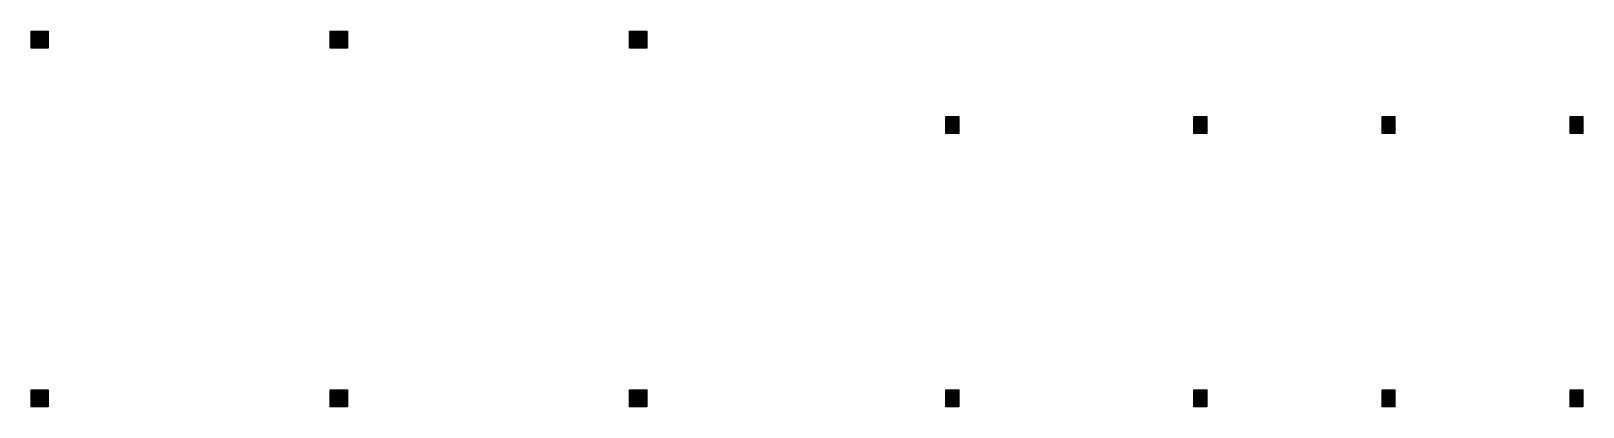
# Model space of a CAD drawing. Header units: millimetres. Extents: x 2267326 to 2303626, y -41994 to -33194.
import ezdxf

# ---------------------------------------------------------------- set-up
doc = ezdxf.new("R2010")
doc.units = ezdxf.units.MM
doc.header["$LTSCALE"] = 1000
doc.layers.add('S-COLU-HATCH', color=30, linetype='Continuous')
doc.layers.add('S-COLU-LINE1', color=6, linetype='Continuous')

msp = doc.modelspace()

# ---------------------------------------------------------------- hatches: boundary and pattern name
at = {"layer": 'S-COLU-HATCH'}
h = msp.add_hatch(color=0, dxfattribs=at)
h.dxf.hatch_style = 1
h.paths.add_polyline_path([(2267326, -33194), (2267726, -33194), (2267726, -33594), (2267326, -33594)])
h = msp.add_hatch(color=0, dxfattribs=at)
h.dxf.hatch_style = 1
h.paths.add_polyline_path([(2274326, -33194), (2274726, -33194), (2274726, -33594), (2274326, -33594)])
h = msp.add_hatch(color=0, dxfattribs=at)
h.dxf.hatch_style = 1
h.paths.add_polyline_path([(2281326, -33194), (2281726, -33194), (2281726, -33594), (2281326, -33594)])
h = msp.add_hatch(color=0, dxfattribs=at)
h.dxf.hatch_style = 1
h.paths.add_polyline_path([(2288726, -35194), (2289026, -35194), (2289026, -35594), (2288726, -35594)])
h = msp.add_hatch(color=0, dxfattribs=at)
h.dxf.hatch_style = 1
h.paths.add_polyline_path([(2294526, -35194), (2294826, -35194), (2294826, -35594), (2294526, -35594)])
h = msp.add_hatch(color=0, dxfattribs=at)
h.dxf.hatch_style = 1
h.paths.add_polyline_path([(2298926, -35194), (2299226, -35194), (2299226, -35594), (2298926, -35594)])
h = msp.add_hatch(color=0, dxfattribs=at)
h.dxf.hatch_style = 1
h.paths.add_polyline_path([(2303326, -35194), (2303626, -35194), (2303626, -35594), (2303326, -35594)])
h = msp.add_hatch(color=0, dxfattribs=at)
h.dxf.hatch_style = 1
h.paths.add_polyline_path([(2267326, -41594), (2267726, -41594), (2267726, -41994), (2267326, -41994)])
h = msp.add_hatch(color=0, dxfattribs=at)
h.dxf.hatch_style = 1
h.paths.add_polyline_path([(2274326, -41594), (2274726, -41594), (2274726, -41994), (2274326, -41994)])
h = msp.add_hatch(color=0, dxfattribs=at)
h.dxf.hatch_style = 1
h.paths.add_polyline_path([(2281326, -41594), (2281726, -41594), (2281726, -41994), (2281326, -41994)])
h = msp.add_hatch(color=0, dxfattribs=at)
h.dxf.hatch_style = 1
h.paths.add_polyline_path([(2288726, -41594), (2289026, -41594), (2289026, -41994), (2288726, -41994)])
h = msp.add_hatch(color=0, dxfattribs=at)
h.dxf.hatch_style = 1
h.paths.add_polyline_path([(2294526, -41594), (2294826, -41594), (2294826, -41994), (2294526, -41994)])
h = msp.add_hatch(color=0, dxfattribs=at)
h.dxf.hatch_style = 1
h.paths.add_polyline_path([(2298926, -41594), (2299226, -41594), (2299226, -41994), (2298926, -41994)])
h = msp.add_hatch(color=0, dxfattribs=at)
h.dxf.hatch_style = 1
h.paths.add_polyline_path([(2303326, -41594), (2303626, -41594), (2303626, -41994), (2303326, -41994)])

# ---------------------------------------------------------------- linework, layer by layer
at = {"layer": 'S-COLU-LINE1', "linetype": 'ByBlock'}
for points in [[(2267326, -33194), (2267726, -33194), (2267726, -33594), (2267326, -33594)], [(2274326, -33194), (2274726, -33194), (2274726, -33594), (2274326, -33594)], [(2281326, -33194), (2281726, -33194), (2281726, -33594), (2281326, -33594)], [(2288726, -35194), (2289026, -35194), (2289026, -35594), (2288726, -35594)], [(2294526, -35194), (2294826, -35194), (2294826, -35594), (2294526, -35594)], [(2298926, -35194), (2299226, -35194), (2299226, -35594), (2298926, -35594)], [(2303326, -35194), (2303626, -35194), (2303626, -35594), (2303326, -35594)], [(2267326, -41594), (2267726, -41594), (2267726, -41994), (2267326, -41994)], [(2274326, -41594), (2274726, -41594), (2274726, -41994), (2274326, -41994)], [(2281326, -41594), (2281726, -41594), (2281726, -41994), (2281326, -41994)], [(2288726, -41594), (2289026, -41594), (2289026, -41994), (2288726, -41994)], [(2294526, -41594), (2294826, -41594), (2294826, -41994), (2294526, -41994)], [(2298926, -41594), (2299226, -41594), (2299226, -41994), (2298926, -41994)], [(2303326, -41594), (2303626, -41594), (2303626, -41994), (2303326, -41994)]]:
    msp.add_lwpolyline(points, close=True, dxfattribs=at)

doc.saveas('drawing.dxf')
